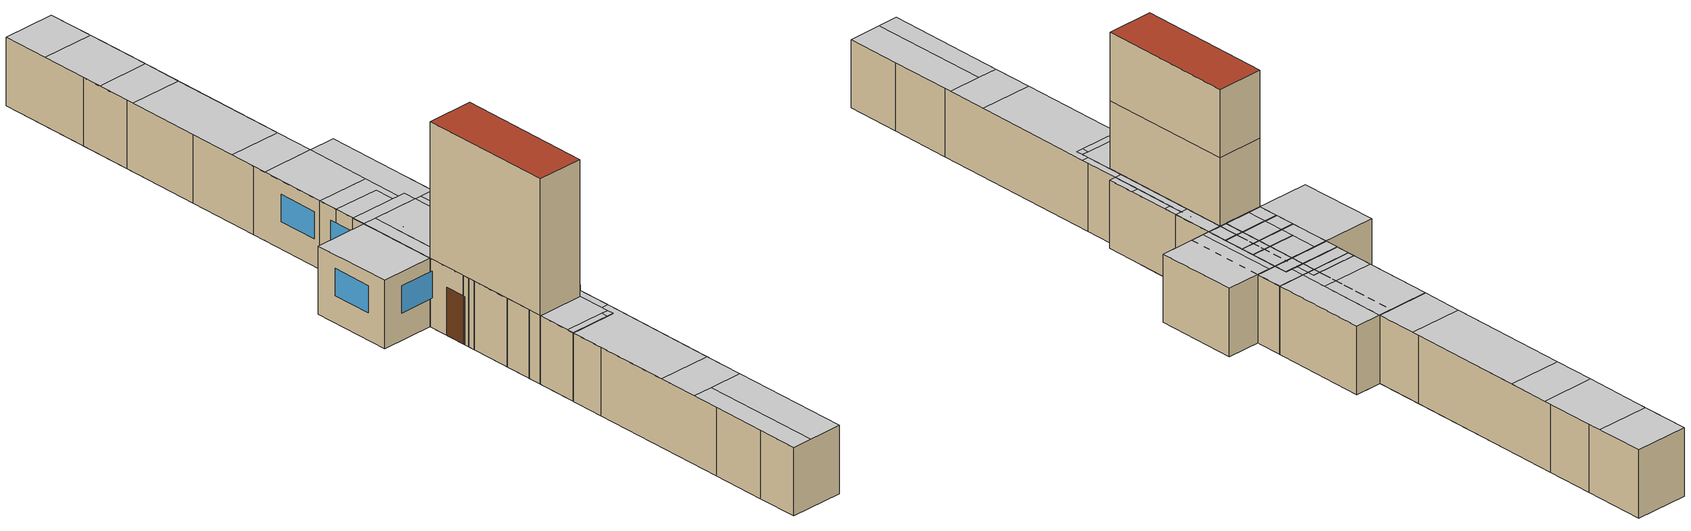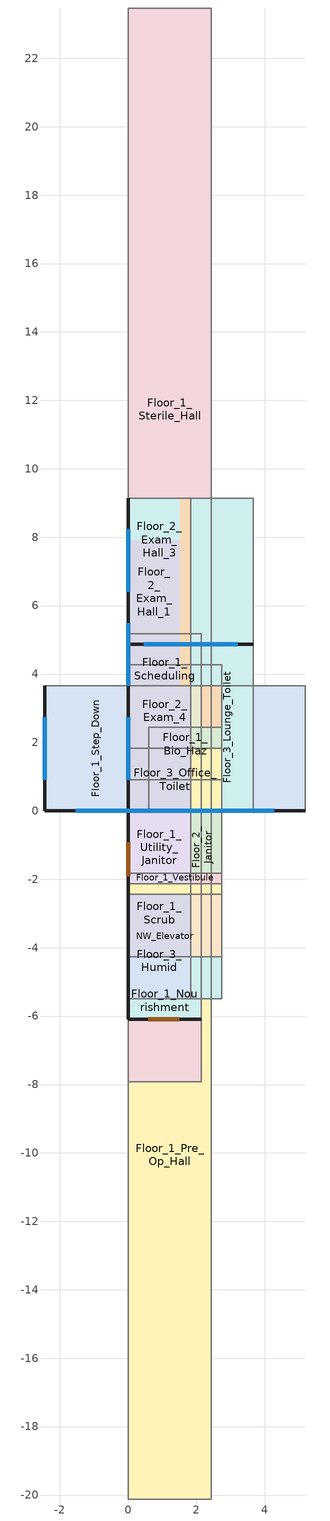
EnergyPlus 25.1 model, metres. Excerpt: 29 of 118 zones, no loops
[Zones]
Floor_1_Anesthesia
 floor ground (Floor1AnesthesiaSlab_Ffactor): 2.74,3.66 2.74,0 0,0 0,3.66 z0
 wall outside (ExtWall_MetalFramed_NonRes): 0,0 2.74,0 z0:3.05
 wall to Floor_1_Sterile_Hall (IntWall_MetalFramed): 2.74,0 2.74,3.66 z0:3.05
 wall to Floor_1_Nurse_Hall (IntWall_MetalFramed): 2.74,3.66 0,3.66 z0:3.05
 wall to Floor_1_Recovery_Room (IntWall_MetalFramed): 0,3.66 0,0 z0:3.05
 window (FixedWindow_NonRes): 0.46,0 2.29,0 z1.22:2.44
Floor_1_Bio_Haz
 floor adiabatic (IntFloor): 2.74,2.44 2.74,0 0.61,0 0.61,2.44 z0
 wall to Floor_1_Soil_Hold (IntWall_MetalFramed): 0.61,2.44 0.61,0 z0:3.05
 wall to Floor_1_Utility_Hall (IntWall_MetalFramed): 2.74,0 2.74,2.44 z0:3.05
 wall to Floor_1_Storage (IntWall_MetalFramed): 2.74,2.44 0.61,2.44 z0:3.05
 wall to Floor_1_IT_Hall (IntWall_MetalFramed): 0.61,0 2.74,0 z0:3.05
 ceiling to Floor_2_Exam_6 (IntFloor Reversed): 2.74,0 2.74,2.44 0.61,2.44 0.61,0 z3.05
Floor_1_Clean
 floor adiabatic (IntFloor): 2.74,0 0,0 0,4.27 2.74,4.27 z0
 wall to Floor_1_Nurse_Station (IntWall_MetalFramed): 0,0 2.74,0 z0:3.05
 wall to Floor_1_Humid (IntWall_MetalFramed): 2.74,4.27 0,4.27 z0:3.05
 wall to Floor_1_Nourishment (IntWall_MetalFramed): 0,4.27 0,0 z0:3.05
 wall to Floor_1_Dictation (IntWall_MetalFramed): 2.74,0 2.74,4.27 z0:3.05
 ceiling to Floor_2_Exam_Hall_2 (IntFloor Reversed): 0,0 1.52,0 1.52,0.3 0,0.3 z3.05
 ceiling to Floor_2_Exam_3 (IntFloor Reversed): 2.74,0 2.74,0.3 1.52,0.3 1.52,0 z3.05
 ceiling to Floor_2_X_Ray (IntFloor Reversed): 0,4.27 0,2.13 2.74,2.13 2.74,4.27 z3.05
 ceiling to Floor_2_Reception_Hall (IntFloor Reversed): 2.74,0.3 2.74,2.13 0,2.13 0,0.3 z3.05
Floor_1_Dictation
 floor adiabatic (IntFloor): 2.74,4.27 2.74,0 0,0 0,4.27 z0
 wall to Floor_1_Sterile_Storage (IntWall_MetalFramed): 2.74,4.27 0,4.27 z0:3.05
 wall to Floor_1_Soil (IntWall_MetalFramed): 2.74,0 2.74,4.27 z0:3.05
 wall to Floor_1_PACU (IntWall_MetalFramed): 0,0 2.74,0 z0:3.05
 ceiling to Floor_2_Exam_3 (IntFloor Reversed): 2.74,0 2.74,0.3 0,0.3 0,0 z3.05
 ceiling to Floor_2_X_Ray (IntFloor Reversed): 0,4.27 0,2.13 2.74,2.13 2.74,4.27 z3.05
 ceiling to Floor_2_Reception_Hall (IntFloor Reversed): 2.74,0.3 2.74,2.13 0,2.13 0,0.3 z3.05
Floor_1_Lobby_Toilet
 floor ground (Floor1LobbyToiletSlab_Ffactor): 2.74,0 2.74,-1.83 0,-1.83 0,0 z0
 wall outside (ExtWall_MetalFramed_NonRes): 0,0 0,-1.83 z0:3.05
 wall to Floor_1_Lobby (IntWall_MetalFramed): 2.13,-1.83 2.74,-1.83 2.74,0 z0:3.05
 wall to Floor_1_Elevator_Pump_Room (IntWall_MetalFramed): 2.74,0 0,0 z0:3.05
 wall to NW_Elevator (IntWall_MetalFramed): 0,-1.83 2.13,-1.83 z0:3.05
Floor_1_Nourishment
 floor adiabatic (IntFloor): 0,0 2.13,0 2.13,-7.92 0,-7.92 z0
 wall to Floor_1_Locker_Room_Hall (IntWall_MetalFramed): 2.13,0 0,0 z0:3.05
 wall to Floor_1_Nurse_Station (IntWall_MetalFramed): 0,-7.92 2.13,-7.92 z0:3.05
 wall to Floor_1_Pre_Op_Room_2 (IntWall_MetalFramed): 0,0 0,-7.92 z0:3.05
 wall to Floor_1_Nurse_Janitor (IntWall_MetalFramed): 2.13,-1.83 2.13,0 z0:3.05
 wall to Floor_1_Humid (IntWall_MetalFramed): 2.13,-3.66 2.13,-1.83 z0:3.05
 ceiling to Floor_2_Work_Hall (IntFloor Reversed): 0,0 0,-0.3 2.13,-0.3 2.13,0 z3.05
 ceiling to Floor_2_Exam_2 (IntFloor Reversed): 0,-7.92 1.83,-7.92 1.83,-7.62 0,-7.62 z3.05
 ceiling to Floor_2_Exam_Hall_2 (IntFloor Reversed): 2.13,-7.92 2.13,-7.62 1.83,-7.62 1.83,-7.92 z3.05
 ceiling to Floor_2_Reception_Hall (IntFloor Reversed): 2.13,-7.62 2.13,-5.79 0,-5.79 0,-7.62 z3.05
 ceiling to Floor_2_X_Ray (IntFloor Reversed): 2.13,-0.3 0,-0.3 0,-5.79 2.13,-5.79 z3.05
Floor_1_Nurse_Janitor
 floor adiabatic (IntFloor): 0,-1.83 0,0 2.74,0 2.74,-1.83 z0
 wall to Floor_1_Locker_Room_Hall (IntWall_MetalFramed): 2.74,0 0,0 z0:3.05
 wall to Floor_1_Sterile_Storage (IntWall_MetalFramed): 2.74,-1.83 2.74,0 z0:3.05
 wall to Floor_1_Humid (IntWall_MetalFramed): 0,-1.83 2.74,-1.83 z0:3.05
 ceiling to Floor_2_Work_Hall (IntFloor Reversed): 0,0 0,-0.3 2.74,-0.3 2.74,0 z3.05
 ceiling to Floor_2_X_Ray (IntFloor Reversed): 2.74,-1.83 2.74,-0.3 0,-0.3 0,-1.83 z3.05
Floor_1_Pre_Op_Hall
 floor adiabatic (IntFloor): 0,-20.12 0,0 2.44,0 2.44,-20.12 z0
 wall to Floor_1_Office (IntWall_MetalFramed): 0,0 0,-7.01 z0:3.05
 wall to Floor_1_Nurse_Hall (IntWall_MetalFramed): 2.44,-20.12 2.44,-17.68 z0:3.05
 wall to Floor_1_Procedure_Room (IntWall_MetalFramed): 2.44,0 0,0 z0:3.05
 wall to Floor_1_Step_Down (IntWall_MetalFramed): 0,-20.12 2.44,-20.12 z0:3.05
 wall to Floor_1_Nurse_Station (IntWall_MetalFramed): 2.44,-17.68 2.44,-14.94 z0:3.05
 wall to Floor_1_Pre_Op_Room_2 (IntWall_MetalFramed): 2.44,-14.94 2.44,-7.01 z0:3.05
 wall to Floor_1_Locker_Room_Hall (IntWall_MetalFramed): 2.44,-7.01 2.44,-4.57 z0:3.05
 wall to Floor_1_Locker_Room (IntWall_MetalFramed): 2.44,-4.57 2.44,0 z0:3.05
 wall to Floor_1_Reception_Hall (IntWall_MetalFramed): 0,-7.01 0,-9.45 z0:3.05
 wall to Floor_1_Pre_Op_Room_1 (IntWall_MetalFramed): 0,-9.45 0,-15.85 z0:3.05
 wall to Floor_1_Vestibule (IntWall_MetalFramed): 0,-15.85 0,-18.29 z0:3.05
 wall to Floor_1_Pre_Op_Toilet (IntWall_MetalFramed): 0,-18.29 0,-20.12 z0:3.05
 ceiling to Floor_2_Scheduling_2 (IntFloor Reversed): 2.44,-12.8 2.44,-7.32 0,-7.32 0,-12.8 z3.05
 ceiling to Floor_2_Reception_Hall (IntFloor Reversed): 2.44,-14.63 2.44,-12.8 0,-12.8 0,-14.63 z3.05
 ceiling to Floor_2_Work_Hall (IntFloor Reversed): 2.44,-5.49 0,-5.49 0,-7.32 2.44,-7.32 z3.05
 ceiling to Floor_2_Exam_Hall_6 (IntFloor Reversed): 2.44,0 0.91,0 0.91,-5.49 2.44,-5.49 z3.05
 ceiling to Floor_2_Exam_9 (IntFloor Reversed): 0,-5.49 0.91,-5.49 0.91,0 0,0 z3.05
Floor_1_Pre_Op_Room_1
 floor ground (Floor1Pre-OpRoom1Slab_Ffactor): 2.74,-5.49 0,-5.49 0,0.91 2.74,0.91 z0
 wall outside (ExtWall_MetalFramed_NonRes): 0,-4.27 0,-5.49 z0:3.05
 wall to Floor_1_Vestibule (IntWall_MetalFramed): 0,-5.49 2.74,-5.49 z0:3.05
 wall to Floor_1_Scheduling (IntWall_MetalFramed): 0,0.91 0,-4.27 z0:3.05
 wall to Floor_1_Reception_Hall (IntWall_MetalFramed): 2.74,0.91 0,0.91 z0:3.05
 ceiling to Floor_2_Scheduling_2 (IntFloor Reversed): 2.74,0.91 0,0.91 0,-2.44 2.74,-2.44 z3.05
 ceiling to Floor_2_Reception_Hall (IntFloor Reversed): 0,-2.44 0,-4.27 2.74,-4.27 2.74,-2.44 z3.05
Floor_1_Pre_Op_Toilet
 floor ground (Floor1Pre-OpToiletSlab_Ffactor): 0,0 2.74,0 2.74,-1.83 0,-1.83 z0
 wall outside (ExtWall_MetalFramed_NonRes): 0,0 0,-1.83 z0:3.05
 wall to Floor_1_Vestibule (IntWall_MetalFramed): 2.74,0 0,0 z0:3.05
 wall to Floor_1_Step_Down (IntWall_MetalFramed): 0,-1.83 2.74,-1.83 z0:3.05
Floor_1_Scheduling
 floor ground (Floor1SchedulingSlab_Ffactor): 2.13,0 0,0 0,5.18 2.13,5.18 z0
 wall outside (ExtWall_MetalFramed_NonRes): 0,0 2.13,0 z0:3.05
 wall to Floor_1_Reception (IntWall_MetalFramed): 0,5.18 0,0 z0:3.05
 wall to Floor_1_Reception_Hall (IntWall_MetalFramed): 2.13,5.18 0,5.18 z0:3.05
 window (FixedWindow_NonRes): 0.76,0 1.37,0 z1.22:2.44
 ceiling to Floor_2_Reception_Hall (IntFloor Reversed): 2.13,0 2.13,1.83 0,1.83 0,0 z3.05
 ceiling to Floor_2_Reception_Toilet (IntFloor Reversed): 0,5.18 0,1.83 2.13,1.83 2.13,5.18 z3.05
Floor_1_Scrub
 floor adiabatic (IntFloor): 1.83,-4.27 0,-4.27 0,0 1.83,0 z0
 wall to Floor_1_Sub_Sterile (IntWall_MetalFramed): 1.83,-4.27 1.83,0 z0:3.05
 wall to Floor_1_Sterile_Hall (IntWall_MetalFramed): 0,0 0,-4.27 z0:3.05
 wall to Floor_1_Operating_Room_2 (IntWall_MetalFramed): 1.83,0 0,0 z0:3.05
 wall to Floor_1_Operating_Room_1 (IntWall_MetalFramed): 0,-4.27 1.83,-4.27 z0:3.05
 ceiling to Floor_2_Office_Hall (IntFloor Reversed): 0,-4.27 1.83,-4.27 1.83,0 0,0 z3.05
Floor_1_Soil
 floor adiabatic (IntFloor): 2.74,-4.27 0,-4.27 0,0 2.74,0 z0
 wall to Floor_1_PACU (IntWall_MetalFramed): 0,-4.27 0.91,-4.27 z0:3.05
 wall to Floor_1_Soil_Work (IntWall_MetalFramed): 2.74,-4.27 2.74,-3.35 z0:3.05
 wall to Floor_1_Sterile_Storage (IntWall_MetalFramed): 2.74,0 0,0 z0:3.05
 wall to Floor_1_Nurse_Toilet (IntWall_MetalFramed): 0.91,-4.27 2.74,-4.27 z0:3.05
 wall to Floor_1_Clean_Work (IntWall_MetalFramed): 2.74,-3.35 2.74,0 z0:3.05
 ceiling to Floor_2_Exam_3 (IntFloor Reversed): 2.74,-4.27 2.74,-3.96 0,-3.96 0,-4.27 z3.05
 ceiling to Floor_2_X_Ray (IntFloor Reversed): 0,0 0,-2.13 2.74,-2.13 2.74,0 z3.05
 ceiling to Floor_2_Reception_Hall (IntFloor Reversed): 2.74,-3.96 2.74,-2.13 0,-2.13 0,-3.96 z3.05
Floor_1_Soil_Hold
 floor adiabatic (IntFloor): 2.74,2.44 2.74,0 0.61,0 0.61,2.44 z0
 wall to Floor_1_IT_Room (IntWall_MetalFramed): 0.61,2.44 0.61,0 z0:3.05
 wall to Floor_1_IT_Hall (IntWall_MetalFramed): 0.61,0 2.74,0 z0:3.05
 wall to Floor_1_Storage (IntWall_MetalFramed): 2.74,2.44 0.61,2.44 z0:3.05
 ceiling to Floor_2_Exam_Hall_4 (IntFloor Reversed): 2.74,2.44 0.91,2.44 0.91,0 2.74,0 z3.05
 ceiling to Floor_2_Exam_7 (IntFloor Reversed): 0.61,0 0.91,0 0.91,2.44 0.61,2.44 z3.05
Floor_1_Step_Down
 floor ground (Floor1StepDownSlab_Ffactor): -2.44,3.66 5.18,3.66 5.18,0 -2.44,0 z0
 wall outside (ExtWall_MetalFramed_NonRes): -2.44,3.66 -2.44,0 5.18,0 z0:3.05
 wall to Floor_1_Nurse_Hall (IntWall_MetalFramed): 5.18,3.66 2.74,3.66 z0:3.05
 wall to Floor_1_Recovery_Room (IntWall_MetalFramed): 5.18,0 5.18,3.66 z0:3.05
 window (FixedWindow_NonRes): -2.44,2.74 -2.44,0.91 / -1.52,0 0.3,0 / 2.44,0 4.27,0 z1.22:2.44
 door (Swinging Door_con): 0.72,0 1.64,0 z0:2.13
 ceiling to Floor_2_Exam_2 (IntFloor Reversed): 5.18,3.66 3.05,3.66 3.05,0 5.18,0 z3.05
Floor_1_Sterile_Hall
 floor ground (Floor1SterileHallSlab_Ffactor): 0,23.47 2.44,23.47 2.44,0 0,0 z0
 wall outside (ExtWall_MetalFramed_NonRes): 0,0 2.44,0 z0:3.05
 wall to Floor_1_Operating_Room_3 (IntWall_MetalFramed): 0,23.47 0,19.2 z0:3.05
 wall to Floor_1_Operating_Room_1 (IntWall_MetalFramed): 2.44,0 2.44,7.01 z0:3.05
 wall to Floor_1_Utility_Hall (IntWall_MetalFramed): 2.44,23.47 0,23.47 z0:3.05
 wall to Floor_1_Nurse_Hall (IntWall_MetalFramed): 0,6.1 0,3.66 z0:3.05
 wall to Floor_1_Soil_Work (IntWall_MetalFramed): 0,9.75 0,6.1 z0:3.05
 wall to Floor_1_Clean_Work (IntWall_MetalFramed): 0,13.11 0,9.75 z0:3.05
 wall to Floor_1_Sterile_Storage (IntWall_MetalFramed): 0,16.76 0,13.11 z0:3.05
 wall to Floor_1_Locker_Room_Hall (IntWall_MetalFramed): 0,19.2 0,16.76 z0:3.05
 wall to Floor_1_Operating_Room_2 (IntWall_MetalFramed): 2.44,11.28 2.44,18.59 z0:3.05
 wall to Floor_1_Utility_Janitor (IntWall_MetalFramed): 2.44,18.59 2.44,20.73 z0:3.05
 wall to Floor_1_Utility_Room (IntWall_MetalFramed): 2.44,20.73 2.44,23.47 z0:3.05
 window (FixedWindow_NonRes): 0.3,0 2.13,0 z1.22:2.44
 ceiling to Floor_2_Conference (IntFloor Reversed): 2.44,0 2.44,3.66 0,3.66 0,0 z3.05
 ceiling to Floor_2_Storage_2 (IntFloor Reversed): 0,23.47 0,21.34 2.44,21.34 2.44,23.47 z3.05
 ceiling to Floor_2_Lounge (IntFloor Reversed): 0,6.1 2.44,6.1 2.44,9.14 0,9.14 z3.05
 ceiling to Floor_2_Conference_Toilet (IntFloor Reversed): 2.44,3.66 2.44,6.1 0,6.1 0,3.66 z3.05
 ceiling to Floor_2_Scheduling_1 (IntFloor Reversed): 0,10.97 2.44,10.97 2.44,16.46 0,16.46 z3.05
 ceiling to Floor_2_Work_Hall (IntFloor Reversed): 0,16.46 2.44,16.46 2.44,18.29 0,18.29 z3.05
 ceiling to Floor_2_Reception_Hall (IntFloor Reversed): 2.44,9.14 2.44,10.97 0,10.97 0,9.14 z3.05
 ceiling to Floor_2_Nurse_Station_1 (IntFloor Reversed): 2.44,21.34 0,21.34 0,18.29 2.44,18.29 z3.05
Floor_1_Utility_Janitor
 floor adiabatic (IntFloor): 1.83,-2.13 0,-2.13 0,0 1.83,0 z0
 wall to Floor_1_Electrical_Room (IntWall_MetalFramed): 1.83,-2.13 1.83,0 z0:3.05
 wall to Floor_1_Utility_Room (IntWall_MetalFramed): 1.83,0 0,0 z0:3.05
 wall to Floor_1_Operating_Room_2 (IntWall_MetalFramed): 0,-2.13 1.83,-2.13 z0:3.05
 ceiling to Floor_2_Office_Hall (IntFloor Reversed): 0,-2.13 1.83,-2.13 1.83,0 0,0 z3.05
Floor_1_Vestibule
 floor ground (Floor1VestibuleSlab_Ffactor): 2.74,-2.44 0,-2.44 0,0 2.74,0 z0
 wall outside (ExtWall_MetalFramed_NonRes): 0,0 0,-2.44 z0:3.05
 door (Swinging Door_con): 0,-0.91 0,-1.83 z0:2.13
Floor_2_Exam_1
 floor to Floor_1_Vestibule (IntFloor): 0,7.92 2.74,7.92 2.74,5.49 0,5.49 z0
 floor to Floor_1_Pre_Op_Toilet (IntFloor): 0,5.49 2.74,5.49 2.74,3.66 0,3.66 z0
 floor to Floor_1_Step_Down (IntFloor): 0,3.66 3.66,3.66 3.66,0 0,0 z0
 floor to Floor_1_Pre_Op_Room_1 (IntFloor): 0,9.14 2.74,9.14 2.74,7.92 0,7.92 z0
 floor to Floor_1_Pre_Op_Hall (IntFloor): 3.66,9.14 3.66,3.66 2.74,3.66 2.74,9.14 z0
 wall outside (ExtWall_MetalFramed_NonRes): 0,9.14 0,0 3.66,0 z0:3.05
 wall to Floor_2_Exam_Hall_1 (IntWall_MetalFramed): 3.66,0 3.66,9.14 z0:3.05
 wall to Floor_2_Reception_Hall (IntWall_MetalFramed): 3.66,9.14 0,9.14 z0:3.05
 window (FixedWindow_NonRes): 0.91,0 2.74,0 / 0,2.74 0,0.91 / 0,8.23 0,6.4 / 0,5.49 0,3.66 z1.22:2.44
 ceiling to Floor_3_Undeveloped_1 (IntFloor Reversed): 3.66,0 3.66,9.14 0,9.14 0,0 z3.05
Floor_2_Exam_4
 floor to Floor_1_Anesthesia (IntFloor): 2.13,0 0,0 0,3.66 2.13,3.66 z0
 wall outside (ExtWall_MetalFramed_NonRes): 0,0 2.13,0 z0:3.05
 wall to Floor_2_Conference (IntWall_MetalFramed): 2.13,0 2.13,3.66 z0:3.05
 wall to Floor_2_Storage_1 (IntWall_MetalFramed): 2.13,3.66 0,3.66 z0:3.05
 wall to Floor_2_Exam_Hall_3 (IntWall_MetalFramed): 0,3.66 0,0 z0:3.05
 window (FixedWindow_NonRes): 0.15,0 1.98,0 z1.22:2.44
 ceiling to Floor_3_Physical_Therapy_1 (IntFloor Reversed): 0,0 2.13,0 2.13,3.66 0,3.66 z3.05
Floor_2_Exam_Hall_1
 floor to Floor_1_Pre_Op_Hall (IntFloor): 1.52,3.66 0,3.66 0,9.14 1.52,9.14 z0
 floor to Floor_1_Pre_Op_Room_2 (IntFloor): 1.83,9.14 1.83,8.84 1.52,8.84 1.52,9.14 z0
 floor to Floor_1_Nurse_Station (IntFloor): 1.83,8.84 1.83,6.1 1.52,6.1 1.52,8.84 z0
 floor to Floor_1_Nurse_Hall (IntFloor): 1.83,6.1 1.83,3.66 1.52,3.66 1.52,6.1 z0
 floor to Floor_1_Step_Down (IntFloor): 0,0 0,3.66 1.83,3.66 1.83,0 z0
 wall outside (ExtWall_MetalFramed_NonRes): 0,0 1.83,0 z0:3.05
 wall to Floor_2_Reception_Hall (IntWall_MetalFramed): 1.83,9.14 0,9.14 z0:3.05
 wall to Floor_2_Exam_2 (IntWall_MetalFramed): 1.83,0 1.83,9.14 z0:3.05
 ceiling to Floor_3_Undeveloped_1 (IntFloor Reversed): 1.83,9.14 0,9.14 0,0 1.83,0 z3.05
Floor_2_Exam_Hall_3
 floor to Floor_1_Anesthesia (IntFloor): 1.22,0 1.22,3.66 1.83,3.66 1.83,0 z0
 floor to Floor_1_Recovery_Room (IntFloor): 0,0 0,3.66 1.22,3.66 1.22,0 z0
 floor to Floor_1_Nurse_Hall (IntFloor): 0,3.66 0,6.1 1.83,6.1 1.83,3.66 z0
 floor to Floor_1_Soil_Work (IntFloor): 1.83,9.14 1.83,6.1 0,6.1 0,9.14 z0
 wall outside (ExtWall_MetalFramed_NonRes): 0,0 1.83,0 z0:3.05
 wall to Floor_2_Exam_3 (IntWall_MetalFramed): 0,9.14 0,0 z0:3.05
 wall to Floor_2_Reception_Hall (IntWall_MetalFramed): 1.83,9.14 0,9.14 z0:3.05
 wall to Floor_2_Storage_1 (IntWall_MetalFramed): 1.83,3.66 1.83,6.1 z0:3.05
 wall to Floor_2_Dictation (IntWall_MetalFramed): 1.83,6.1 1.83,9.14 z0:3.05
 ceiling to Floor_3_Physical_Therapy_2 (IntFloor Reversed): 0,9.14 0,6.1 1.83,6.1 1.83,9.14 z3.05
 ceiling to Floor_3_Physical_Therapy_1 (IntFloor Reversed): 1.83,6.1 0,6.1 0,0 1.83,0 z3.05
Floor_2_Janitor
 floor to Floor_1_Elevator_Pump_Room (IntFloor): 0,-2.13 0,0 2.74,0 2.74,-2.13 z0
 wall outside (ExtWall_MetalFramed_NonRes): 2.74,0 0,0 0,-2.13 z0:3.05
 wall to Floor_2_Work (IntWall_MetalFramed): 2.74,-2.13 2.74,0 z0:3.05
 wall to Floor_2_Work_Toilet (IntWall_MetalFramed): 0,-2.13 2.74,-2.13 z0:3.05
Floor_2_Work_Toilet
 floor to Floor_1_Lobby_Toilet (IntFloor): 0,-1.83 0,0 2.74,0 2.74,-1.83 z0
 wall outside (ExtWall_MetalFramed_NonRes): 0,0 0,-1.83 z0:3.05
 wall to Floor_2_Work (IntWall_MetalFramed): 2.13,-1.83 2.74,-1.83 2.74,0 z0:3.05
 wall to NW_Elevator (IntWall_MetalFramed): 0,-1.83 2.13,-1.83 z0:3.05
Floor_3_Humid
 floor to Floor_2_X_Ray (IntFloor): 0,0 1.83,0 1.83,-5.49 0,-5.49 z0
 wall to Floor_3_Physical_Therapy_2 (IntWall_MetalFramed): 0,-5.49 1.83,-5.49 z0:3.05
 wall to Floor_3_Dressing_Room (IntWall_MetalFramed): 1.83,-5.49 1.83,-3.66 z0:3.05
 wall to Floor_3_Treatment (IntWall_MetalFramed): 0,0 0,-5.49 z0:3.05
 wall to Floor_3_Office_Hall (IntWall_MetalFramed): 1.83,0 0,0 z0:3.05
 wall to Floor_3_Physical_Therapy_Toilet (IntWall_MetalFramed): 1.83,-3.66 1.83,0 z0:3.05
 roof outside (FlatRoof_WoodFramingAndOther_NonRes): 1.83,0 0,0 0,-5.49 1.83,-5.49 z3.05
Floor_3_Janitor
 floor to Floor_2_Janitor (IntFloor): 2.74,0 2.74,-2.13 0,-2.13 0,0 z0
 wall outside (ExtWall_MetalFramed_NonRes): 2.74,0 0,0 0,-2.13 z0:3.05
 wall to Floor_3_Office_Toilet (IntWall_MetalFramed): 0,-2.13 2.74,-2.13 z0:3.05
 wall to Floor_3_Elevator_Hall (IntWall_MetalFramed): 2.74,-2.13 2.74,0 z0:3.05
 roof outside (FlatRoof_WoodFramingAndOther_NonRes): 2.74,-2.13 2.74,0 0,0 0,-2.13 z3.05
Floor_3_Lounge_Toilet
 floor to Floor_2_Exam_7 (IntFloor): 3.66,4.88 3.66,0 0,0 0,4.88 z0
 wall outside (ExtWall_MetalFramed_NonRes): 3.66,4.88 0,4.88 z0:3.05
 wall to Floor_3_Office (IntWall_MetalFramed): 0,4.88 0,0 z0:3.05
 wall to Floor_3_Locker (IntWall_MetalFramed): 0,0 3.66,0 z0:3.05
 wall to Floor_3_Lounge (IntWall_MetalFramed): 3.66,0 3.66,4.88 z0:3.05
 window (FixedWindow_NonRes): 3.2,4.88 0.46,4.88 z0.91:2.44
 roof outside (FlatRoof_WoodFramingAndOther_NonRes): 3.66,0 3.66,4.88 0,4.88 0,0 z3.05
Floor_3_Office_Toilet
 floor to Floor_2_Work_Toilet (IntFloor): 0,1.83 2.74,1.83 2.74,0 0,0 z0
 wall outside (ExtWall_MetalFramed_NonRes): 0,1.83 0,0 z0:3.05
 wall to Floor_3_Elevator_Hall (IntWall_MetalFramed): 2.13,0 2.74,0 2.74,1.83 z0:3.05
 wall to NW_Elevator (IntWall_MetalFramed): 0,0 2.13,0 z0:3.05
 roof outside (FlatRoof_WoodFramingAndOther_NonRes): 2.74,1.83 0,1.83 0,0 2.74,0 z3.05
NW_Elevator
 floor ground (NWElevatorSlab_Ffactor): 2.13,-6.1 0,-6.1 0,0 2.13,0 z0
 wall outside (ExtWall_MetalFramed_NonRes): 0,0 0,-6.1 2.13,-6.1 z0:9.14
 wall to Floor_1_Lobby (IntWall_MetalFramed): 2.13,-6.1 2.13,0 z0:3.05
 wall to Floor_3_Elevator_Hall (IntWall_MetalFramed): 2.13,-6.1 2.13,0 z6.1:9.14
 wall to Floor_2_Work (IntWall_MetalFramed): 2.13,-6.1 2.13,0 z3.05:6.1
 door (Swinging Door_con): 0.58,-6.1 1.5,-6.1 / 0,-1 0,-1.92 z0:2.13
 roof outside (FlatRoof_WoodFramingAndOther_NonRes): 0,-6.1 2.13,-6.1 2.13,0 0,0 z9.14
[Building]
Outpatient: North Axis {deg}=0; Loads Convergence Tolerance Value {W}=0.5; Temperature Convergence Tolerance Value {deltaC}=0.5; Solar Distribution=FullExterior; Maximum Number of Warmup Days=50
[Site:Location]
OAKLAND INTL: Latitude {deg}=38.58; Longitude {deg}=-121.49; Time Zone {hr}=-8; Elevation {m}=2.4384
[SizingPeriod:DesignDay] Day of Month=21; Day Type=SummerDesignDay; Dry-Bulb Temperature Range Modifier Type=DefaultMultipliers; Humidity Condition Type=WetBulb; Barometric Pressure {Pa}=101284; Wind Speed {m/s}=3; Wind Direction {deg}=310; Rain Indicator=No; Snow Indicator=No; Daylight Saving Time Indicator=No; Solar Model Indicator=ASHRAETau
Name | Month | Maximum Dry-Bulb Temperature {C} | Daily Dry-Bulb Temperature Range {deltaC} | Wetbulb or DewPoint at Maximum Dry-Bulb {C} | ASHRAE Clear Sky Optical Depth for Beam Irradiance (taub) | ASHRAE Clear Sky Optical Depth for Diffuse Irradiance (taud)
OAKLAND INTL  August .4% Condns DB=>MCWB | 8 | 30.3 | 7.8 | 19 | 0.349 | 2.465
OAKLAND INTL  July .4% Condns DB=>MCWB | 7 | 28.9 | 7.7 | 19.3 | 0.369 | 2.413
OAKLAND INTL  June .4% Condns DB=>MCWB | 6 | 31.1 | 8.3 | 18.5 | 0.36 | 2.435
OAKLAND INTL  November .4% Condns DB=>MCWB | 11 | 23.4 | 8.3 | 15 | 0.324 | 2.548
[Site:WaterMainsTemperature]
Calculation Method=Schedule; Temperature Schedule=WaterMainCZ03
[Material]
Name | Roughness | Thickness {m} | Conductivity {W/m-K} | Density {kg/m3} | Specific Heat {J/kg-K} | Thermal Absorptance | Solar Absorptance | Visible Absorptance
Air - Metal Wall Framing - 16 or 24 in. OC | Smooth | 0.1397 | 1.22017 | 1.28148 | 1004.832 | 0.9 | 0.7 | 0.7
ExtWall_MetalFramed_NonRes Insulation | Smooth | 0.0478028 | 0.0230188 | 16.0185 | 1130.436 | 0.9 | 0.7 | 0.7
Gypsum Board - 5/8 in. | MediumRough | 0.016002 | 0.158656 | 640.739 | 1130.436 | 0.9 | 0.7 | 0.8
Metal Standing Seam - 1/16 in. | Smooth | 0.0015875 | 15.363 | 7820.53 | 502.416 | 0.85 | 0.92 | 0.85
Stucco - 7/8 in. | MediumRough | 0.022352 | 0.700948 | 1855.1 | 837.36 | 0.9 | 0.7 | 0.8
Concrete - 140 lb/ft3 - 4 in. | MediumRough | 0.1016 | 1.9514 | 2239.06 | 921.096 | 0.9 | 0.7 | 0.8
Carpet - 3/4 in. | Smooth | 0.01905 | 0.0455183 | 288.332 | 1381.644 | 0.9 | 0.7 | 0.8
Metal Deck - 1/16 in. | MediumRough | 0.0015875 | 45.3452 | 7820.53 | 502.416 | 0.9 | 0.7 | 0.8
Built-up roofing | Rough | 0.0002413 | 0.023072 | 17940.7 | 6.10864e+06 | 0.9 | 0.7 | 0.8
FlatRoof_WoodFramingAndOther_NonRes Insulation | Smooth | 0.0991616 | 0.0230188 | 16.0185 | 1130.436 | 0.9 | 0.7 | 0.8
[Material:NoMass]
Opaque Door panel_con: Roughness=MediumRough; Thermal Resistance {m2-K/W}=0.475973; Thermal Absorptance=0.9; Solar Absorptance=0.7; Visible Absorptance=0.7
[WindowMaterial:SimpleGlazingSystem]
FixedWindow_NonRes Material: U-Factor {W/m2-K}=2.04417; Solar Heat Gain Coefficient=0.25; Visible Transmittance=0.42
[Construction]
FixedWindow_NonRes: FixedWindow_NonRes Material
IntWall_MetalFramed: Gypsum Board - 5/8 in., Air - Metal Wall Framing - 16 or 24 in. OC, Gypsum Board - 5/8 in.
ExtWall_MetalFramed_NonRes: Stucco - 7/8 in., ExtWall_MetalFramed_NonRes Insulation, Air - Metal Wall Framing - 16 or 24 in. OC, Gypsum Board - 5/8 in.
IntFloor: Metal Deck - 1/16 in., Concrete - 140 lb/ft3 - 4 in., Carpet - 3/4 in.
FlatRoof_WoodFramingAndOther_NonRes: Built-up roofing, Metal Standing Seam - 1/16 in., FlatRoof_WoodFramingAndOther_NonRes Insulation, Gypsum Board - 5/8 in.
IntFloor Reversed: Carpet - 3/4 in., Concrete - 140 lb/ft3 - 4 in., Metal Deck - 1/16 in.
Swinging Door_con: Opaque Door panel_con
[Construction:FfactorGroundFloor] F-Factor {W/m-K}=1.26363
Name | Area {m2} | PerimeterExposed {m}
Floor1AnesthesiaSlab_Ffactor | 10.0335 | 2.7432
Floor1LobbyToiletSlab_Ffactor; Floor1Pre-OpToiletSlab_Ffactor | 5.01676 | 1.8288
Floor1Pre-OpRoom1Slab_Ffactor | 17.5587 | 1.2192
Floor1SchedulingSlab_Ffactor | 11.0555 | 2.1336
Floor1StepDownSlab_Ffactor | 27.8709 | 11.2776
Floor1SterileHallSlab_Ffactor | 57.2283 | 2.4384
Floor1VestibuleSlab_Ffactor | 6.68902 | 2.4384
NWElevatorSlab_Ffactor | 13.0064 | 8.2296
[InternalMass] Construction=IntWall_MetalFramed
Name | Zone or ZoneList | Surface Area {m2}
Floor 1 Anesthesia_InternalMass_1 | Floor_1_Anesthesia | 20.0671
Floor 1 Bio Haz_InternalMass_1 | Floor_1_Bio_Haz | 10.4051
Floor 1 Clean_InternalMass_1 | Floor_1_Clean | 23.4116
Floor 1 Dictation_InternalMass_1 | Floor_1_Dictation | 23.4116
Floor 1 Lobby Toilet_InternalMass_1 | Floor_1_Lobby_Toilet | 10.0335
Floor 1 Nourishment_InternalMass_1 | Floor_1_Nourishment | 33.8167
Floor 1 Nurse Janitor_InternalMass_1 | Floor_1_Nurse_Janitor | 10.0335
Floor 1 Pre-Op Hall_InternalMass_1 | Floor_1_Pre_Op_Hall | 98.1056
Floor 1 Pre-Op Room 1_InternalMass_1 | Floor_1_Pre_Op_Room_1 | 35.1173
Floor 1 Pre-Op Toilet_InternalMass_1 | Floor_1_Pre_Op_Toilet | 10.0335
Floor 1 Scheduling_InternalMass_1 | Floor_1_Scheduling | 22.1109
Floor 1 Scrub_InternalMass_1 | Floor_1_Scrub | 15.6077
Floor 1 Soil_InternalMass_1 | Floor_1_Soil | 23.4116
Floor 1 Soil Hold_InternalMass_1 | Floor_1_Soil_Hold | 10.4051
Floor 1 Step Down_InternalMass_1 | Floor_1_Step_Down | 55.7418
Floor 1 Sterile Hall_InternalMass_1 | Floor_1_Sterile_Hall | 114.4565
Floor 1 Utility Janitor_InternalMass_1 | Floor_1_Utility_Janitor | 7.8039
Floor 1 Vestibule_InternalMass_1 | Floor_1_Vestibule | 13.378
Floor 2 Exam 1_InternalMass_1 | Floor_2_Exam_1 | 66.8902
Floor 2 Exam 4_InternalMass_1 | Floor_2_Exam_4 | 15.6077
Floor 2 Exam Hall 1_InternalMass_1 | Floor_2_Exam_Hall_1 | 33.4451
Floor 2 Exam Hall 3_InternalMass_1 | Floor_2_Exam_Hall_3 | 33.4451
Floor 2 Janitor_InternalMass_1 | Floor_2_Janitor | 11.7058
Floor 2 Work Toilet_InternalMass_1 | Floor_2_Work_Toilet | 10.0335
Floor 3 Humid_InternalMass_1 | Floor_3_Humid | 20.0671
Floor 3 Janitor_InternalMass_1 | Floor_3_Janitor | 11.7058
Floor 3 Lounge Toilet_InternalMass_1 | Floor_3_Lounge_Toilet | 35.6748
Floor 3 Office Toilet_InternalMass_1 | Floor_3_Office_Toilet | 10.0335
NW Elevator_InternalMass_1 | NW_Elevator | 26.0129
[Zone] Type=1; Multiplier=1; Ceiling Height {m}=autocalculate; Volume {m3}=autocalculate; Part of Total Floor Area=Yes
Name | Floor Area {m2}
Floor_1_Anesthesia; Floor_3_Humid | 10.0335
Floor_2_Exam_1 | 33.44508
Floor_2_Exam_4; Floor_1_Scrub | 7.803852
Floor_1_Bio_Haz; Floor_1_Soil_Hold | 5.202568
Floor_1_Clean; Floor_1_Soil; Floor_1_Dictation | 11.7058
Floor_1_Scheduling | 11.0555
Floor_1_Pre_Op_Hall | 49.0528
Floor_1_Sterile_Hall | 57.2282
Floor_1_Vestibule | 6.689016
Floor_2_Exam_Hall_1; Floor_2_Exam_Hall_3 | 16.72254
Floor_1_Lobby_Toilet; Floor_1_Pre_Op_Toilet; Floor_2_Work_Toilet; Floor_3_Office_Toilet; Floor_1_Nurse_Janitor | 5.016762
Floor_3_Lounge_Toilet | 17.8374
Floor_1_Nourishment | 16.9083
Floor_1_Utility_Janitor | 3.901926
Floor_2_Janitor; Floor_3_Janitor | 5.852889
Floor_1_Step_Down | 27.8709
Floor_1_Pre_Op_Room_1 | 17.5587
NW_Elevator | 13.00642
[People] Number of People Schedule=OutpatientHealthOccupancy; Number of People Calculation Method=People/Area; Fraction Radiant=0.3; Sensible Heat Fraction=autocalculate; Carbon Dioxide Generation Rate {m3/s-W}=3.82e-08; Enable ASHRAE 55 Comfort Warnings=No; Mean Radiant Temperature Calculation Type=EnclosureAveraged; Clothing Insulation Calculation Method=ClothingInsulationSchedule; Cold Stress Temperature Threshold {C}=15.56; Heat Stress Temperature Threshold {C}=30
Name | Zone or ZoneList or Space or SpaceList | People per Floor Area {person/m2} | Activity Level Schedule
People_Floor_1_Nourishment | Floor_1_Nourishment | 0.0322918 | KitchenPeopleActivityLevel
People_NW_Elevator | NW_Elevator | 0 | CommonAreaPeopleActivityLevel
[Lights]
Lights_Floor_1_Nourishment: Zone or ZoneList or Space or SpaceList=Floor_1_Nourishment; Schedule=OutpatientHealthLights; Design Level Calculation Method=Watts/Area; Watts per Floor Area {W/m2}=10.2257; Return Air Fraction=0; Fraction Radiant=0.58; Fraction Visible=0; Fraction Replaceable=1; Return Air Fraction Calculated from Plenum Temperature=No; Return Air Fraction Function of Plenum Temperature Coefficient 1=0; Return Air Fraction Function of Plenum Temperature Coefficient 2 {1/K}=0
[ElectricEquipment] Zone or ZoneList or Space or SpaceList=Floor_1_Nourishment; Design Level Calculation Method=Watts/Area; Fraction Latent=0
Name | Schedule | Watts per Floor Area {W/m2} | Fraction Radiant | Fraction Lost
Equip_Floor_1_Nourishment | OutpatientHealthElecEquipment | 16.1459 | 0.2 | 0
Refrig_Floor_1_Nourishment | OutpatientHealthRefrigeration | 12.0556 | 0 | 1
[GasEquipment]
GasEquip_Floor_1_Nourishment: Zone or ZoneList or Space or SpaceList=Floor_1_Nourishment; Schedule=OutpatientHealthGasEquipment; Design Level Calculation Method=Power/Area; Power per Floor Area {W/m2}=55.3242; Fraction Latent=0; Fraction Radiant=0.15; Fraction Lost=0.85; Carbon Dioxide Generation Rate {m3/s-W}=0
[ZoneInfiltration:DesignFlowRate] Design Flow Rate Calculation Method=Flow/ExteriorWallArea; Flow Rate per Exterior Surface Area {m3/s-m2}=0.00094488; Constant Term Coefficient=1; Temperature Term Coefficient=0; Velocity Term Coefficient=0.224052; Velocity Squared Term Coefficient=0; Density Basis=Outdoor
Name | Zone or ZoneList or Space or SpaceList | Schedule
Infil_Floor_1_Anesthesia | Floor_1_Anesthesia | OutpatientHealthInfiltration
Infil_Floor_2_Exam_1 | Floor_2_Exam_1 | OutpatientHealthInfiltration
Infil_Floor_2_Exam_4 | Floor_2_Exam_4 | OutpatientHealthInfiltration
Infil_Floor_1_Bio_Haz | Floor_1_Bio_Haz | OutpatientHealthInfiltration
Infil_Floor_1_Clean | Floor_1_Clean | OutpatientHealthInfiltration
Infil_Floor_1_Soil | Floor_1_Soil | OutpatientHealthInfiltration
Infil_Floor_1_Soil_Hold | Floor_1_Soil_Hold | OutpatientHealthInfiltration
Infil_Floor_1_Dictation | Floor_1_Dictation | OutpatientOfficeInfiltration
Infil_Floor_1_Scheduling | Floor_1_Scheduling | OutpatientOfficeInfiltration
Infil_Floor_3_Humid | Floor_3_Humid | OutpatientOfficeInfiltration
Infil_Floor_1_Pre_Op_Hall | Floor_1_Pre_Op_Hall | OutpatientHealthInfiltration
Infil_Floor_1_Scrub | Floor_1_Scrub | OutpatientHealthInfiltration
Infil_Floor_1_Sterile_Hall | Floor_1_Sterile_Hall | OutpatientHealthInfiltration
Infil_Floor_1_Vestibule | Floor_1_Vestibule | OutpatientHealthInfiltration
Infil_Floor_2_Exam_Hall_1 | Floor_2_Exam_Hall_1 | OutpatientHealthInfiltration
Infil_Floor_2_Exam_Hall_3 | Floor_2_Exam_Hall_3 | OutpatientHealthInfiltration
Infil_Floor_1_Lobby_Toilet | Floor_1_Lobby_Toilet | OutpatientHealthInfiltration
Infil_Floor_1_Pre_Op_Toilet | Floor_1_Pre_Op_Toilet | OutpatientHealthInfiltration
Infil_Floor_2_Work_Toilet | Floor_2_Work_Toilet | OutpatientHealthInfiltration
Infil_Floor_3_Lounge_Toilet | Floor_3_Lounge_Toilet | OutpatientHealthInfiltration
Infil_Floor_3_Office_Toilet | Floor_3_Office_Toilet | OutpatientHealthInfiltration
Infil_Floor_1_Nourishment | Floor_1_Nourishment | OutpatientHealthInfiltration
Infil_Floor_1_Nurse_Janitor | Floor_1_Nurse_Janitor | OutpatientHealthInfiltration
Infil_Floor_1_Utility_Janitor | Floor_1_Utility_Janitor | OutpatientHealthInfiltration
Infil_Floor_2_Janitor | Floor_2_Janitor | OutpatientHealthInfiltration
Infil_Floor_3_Janitor | Floor_3_Janitor | OutpatientHealthInfiltration
Infil_Floor_1_Step_Down | Floor_1_Step_Down | OutpatientHealthInfiltration
Infil_Floor_1_Pre_Op_Room_1 | Floor_1_Pre_Op_Room_1 | OutpatientHealthInfiltration
Infil_NW_Elevator | NW_Elevator | OutpatientHealthInfiltration
[Exterior:Lights] Control Option=AstronomicalClock
Name | Schedule | Design Level {W}
ExtLights_Motion_Outpatient | OutpatientExtLightingMotionCtrl | 1841.885
ExtLights_NonMotion_Outpatient | OutpatientExtLightingNonMotionCtrl | 1030.665
[Exterior:FuelEquipment]
Elevator_Outpatient: Fuel Use Type=Electricity; Schedule=OutpatientElevator; Design Level {W}=7611.31
[Schedule:Day:Hourly]
CommonAreaPeopleActivityLevelWD; CommonAreaPeopleActivityLevelSat; CommonAreaPeopleActivityLevelSun: 146.5, 146.5, 146.5, 146.5, 146.5, 146.5, 146.5, 146.5, 146.5, 146.5, 146.5, 146.5, 146.5, 146.5, 146.5, 146.5, 146.5, 146.5, 146.5, 146.5, 146.5, 146.5, 146.5, 146.5
KitchenPeopleActivityLevelWD; KitchenPeopleActivityLevelSat; KitchenPeopleActivityLevelSun: 219.8, 219.8, 219.8, 219.8, 219.8, 219.8, 219.8, 219.8, 219.8, 219.8, 219.8, 219.8, 219.8, 219.8, 219.8, 219.8, 219.8, 219.8, 219.8, 219.8, 219.8, 219.8, 219.8, 219.8
OutpatientHealthOccupancyWD: 0, 0, 0, 0, 0, 0, 0, 0.1, 0.5, 0.8, 0.8, 0.8, 0.8, 0.8, 0.8, 0.8, 0.8, 0.5, 0.3, 0.3, 0.2, 0.2, 0, 0
OutpatientHealthOccupancySat: 0, 0, 0, 0, 0, 0, 0, 0.1, 0.3, 0.4, 0.4, 0.4, 0.4, 0.4, 0.4, 0.4, 0.4, 0.1, 0.1, 0, 0, 0, 0, 0
OutpatientHealthOccupancySun: 0, 0, 0, 0, 0, 0, 0, 0, 0.05, 0.05, 0.05, 0.05, 0.05, 0.05, 0.05, 0.05, 0, 0, 0, 0, 0, 0, 0, 0
OutpatientHealthLightsWD: 0.1, 0.1, 0.1, 0.1, 0.1, 0.1, 0.1, 0.45, 0.8, 0.8, 0.8, 0.8, 0.8, 0.8, 0.8, 0.8, 0.3, 0.3, 0.3, 0.3, 0.3, 0.3, 0.3, 0.1
OutpatientHealthLightsSat: 0.1, 0.1, 0.1, 0.1, 0.1, 0.1, 0.1, 0.2, 0.35, 0.35, 0.35, 0.35, 0.35, 0.35, 0.35, 0.35, 0.35, 0.35, 0.1, 0.1, 0.1, 0.1, 0.1, 0.1
OutpatientHealthLightsSun; OutpatientHealthElecEquipmentSun: 0.05, 0.05, 0.05, 0.05, 0.05, 0.05, 0.05, 0.05, 0.1, 0.1, 0.1, 0.1, 0.1, 0.1, 0.1, 0.1, 0.05, 0.05, 0.05, 0.05, 0.05, 0.05, 0.05, 0.05
OutpatientHealthElecEquipmentWD: 0.1, 0.1, 0.1, 0.1, 0.1, 0.1, 0.1, 0.5, 0.9, 0.9, 0.9, 0.9, 0.9, 0.9, 0.9, 0.9, 0.3, 0.3, 0.3, 0.3, 0.3, 0.3, 0.3, 0.1
OutpatientHealthElecEquipmentSat: 0.1, 0.1, 0.1, 0.1, 0.1, 0.1, 0.1, 0.2, 0.4, 0.4, 0.4, 0.4, 0.4, 0.4, 0.4, 0.4, 0.4, 0.4, 0.1, 0.1, 0.1, 0.1, 0.1, 0.1
OutpatientHealthGasEquipmentWD: 0, 0, 0, 0, 0, 0, 0, 0.75, 0.9, 0.9, 0.9, 0.9, 0.9, 0.9, 0.9, 0.9, 0.9, 0.75, 0.2, 0.1, 0, 0, 0, 0
OutpatientHealthGasEquipmentSat: 0, 0, 0, 0, 0, 0, 0, 0.3, 0.5, 0.5, 0.5, 0.5, 0.5, 0.5, 0.5, 0.5, 0.5, 0.3, 0, 0, 0, 0, 0, 0
OutpatientHealthGasEquipmentSun; OutpatientElevatorWinter: 0, 0, 0, 0, 0, 0, 0, 0, 0, 0, 0, 0, 0, 0, 0, 0, 0, 0, 0, 0, 0, 0, 0, 0
OutpatientHealthRefrigerationWD; OutpatientHealthRefrigerationSat; OutpatientHealthRefrigerationSun: 0.9, 0.9, 0.9, 0.9, 0.9, 0.9, 0.9, 0.9, 0.9, 0.9, 0.9, 0.9, 0.9, 0.9, 0.9, 0.9, 0.9, 0.9, 0.9, 0.9, 0.9, 0.9, 0.9, 0.9
OutpatientHealthInfiltrationWD: 1, 1, 1, 1, 1, 1, 0.25, 0.25, 0.25, 0.25, 0.25, 0.25, 0.25, 0.25, 0.25, 0.25, 0.25, 0.25, 0.25, 0.25, 0.25, 0.25, 1, 1
OutpatientHealthInfiltrationSat: 1, 1, 1, 1, 1, 1, 0.25, 0.25, 0.25, 0.25, 0.25, 0.25, 0.25, 0.25, 0.25, 0.25, 0.25, 0.25, 0.25, 1, 1, 1, 1, 1
OutpatientHealthInfiltrationSun: 1, 1, 1, 1, 1, 1, 1, 0.25, 0.25, 0.25, 0.25, 0.25, 0.25, 0.25, 0.25, 0.25, 1, 1, 1, 1, 1, 1, 1, 1
OutpatientOfficeInfiltrationWD: 1, 1, 1, 1, 1, 0.25, 0.25, 0.25, 0.25, 0.25, 0.25, 0.25, 0.25, 0.25, 0.25, 0.25, 0.25, 0.25, 0.25, 0.25, 0.25, 0.25, 0.25, 0.25
OutpatientOfficeInfiltrationSat; OutpatientOfficeInfiltrationSun; OutpatientExtLightingNonMotionCtrlWD; OutpatientExtLightingNonMotionCtrlSat; OutpatientExtLightingNonMotionCtrlSun; OutpatientElevatorSummer: 1, 1, 1, 1, 1, 1, 1, 1, 1, 1, 1, 1, 1, 1, 1, 1, 1, 1, 1, 1, 1, 1, 1, 1
OutpatientElevatorWD: 0, 0, 0, 0, 0, 0, 0, 0.02, 0.75, 1, 1, 1, 0.75, 1, 1, 1, 1, 1, 0.52, 0.52, 0.52, 0.28, 0, 0
OutpatientElevatorSat: 0, 0, 0, 0, 0, 0, 0, 0.02, 0.46, 0.7, 0.7, 0.7, 0.51, 0.51, 0.51, 0.51, 0.51, 0.25, 0.02, 0, 0, 0, 0, 0
OutpatientElevatorSun: 0, 0, 0, 0, 0, 0, 0, 0, 0.02, 0.02, 0.02, 0.02, 0.02, 0.02, 0.02, 0.02, 0, 0, 0, 0, 0, 0, 0, 0
OutpatientExtLightingMotionCtrlWD: 0, 0, 0, 0, 0, 1, 1, 1, 1, 1, 1, 1, 1, 1, 1, 1, 1, 1, 1, 1, 1, 1, 0, 0
OutpatientExtLightingMotionCtrlSat; OutpatientExtLightingMotionCtrlSun: 0, 0, 0, 0, 0, 1, 1, 1, 1, 1, 1, 1, 1, 1, 1, 1, 1, 1, 1, 1, 1, 1, 1, 1
[Schedule:Week:Daily]
CommonAreaPeopleActivityLevelWk: CommonAreaPeopleActivityLevelSun, CommonAreaPeopleActivityLevelWD, CommonAreaPeopleActivityLevelWD, CommonAreaPeopleActivityLevelWD, CommonAreaPeopleActivityLevelWD, CommonAreaPeopleActivityLevelWD, CommonAreaPeopleActivityLevelSat, CommonAreaPeopleActivityLevelSun, CommonAreaPeopleActivityLevelWD, CommonAreaPeopleActivityLevelWD, CommonAreaPeopleActivityLevelSun, CommonAreaPeopleActivityLevelSun
KitchenPeopleActivityLevelWk: KitchenPeopleActivityLevelSun, KitchenPeopleActivityLevelWD, KitchenPeopleActivityLevelWD, KitchenPeopleActivityLevelWD, KitchenPeopleActivityLevelWD, KitchenPeopleActivityLevelWD, KitchenPeopleActivityLevelSat, KitchenPeopleActivityLevelSun, KitchenPeopleActivityLevelWD, KitchenPeopleActivityLevelWD, KitchenPeopleActivityLevelSun, KitchenPeopleActivityLevelSun
OutpatientElevatorWk: OutpatientElevatorSun, OutpatientElevatorWD, OutpatientElevatorWD, OutpatientElevatorWD, OutpatientElevatorWD, OutpatientElevatorWD, OutpatientElevatorSat, OutpatientElevatorSun, OutpatientElevatorSummer, OutpatientElevatorWinter, OutpatientElevatorSun, OutpatientElevatorSun
OutpatientExtLightingMotionCtrlWk: OutpatientExtLightingMotionCtrlSun, OutpatientExtLightingMotionCtrlWD, OutpatientExtLightingMotionCtrlWD, OutpatientExtLightingMotionCtrlWD, OutpatientExtLightingMotionCtrlWD, OutpatientExtLightingMotionCtrlWD, OutpatientExtLightingMotionCtrlSat, OutpatientExtLightingMotionCtrlSun, OutpatientExtLightingMotionCtrlWD, OutpatientExtLightingMotionCtrlWD, OutpatientExtLightingMotionCtrlSun, OutpatientExtLightingMotionCtrlSun
OutpatientExtLightingNonMotionCtrlWk: OutpatientExtLightingNonMotionCtrlSun, OutpatientExtLightingNonMotionCtrlWD, OutpatientExtLightingNonMotionCtrlWD, OutpatientExtLightingNonMotionCtrlWD, OutpatientExtLightingNonMotionCtrlWD, OutpatientExtLightingNonMotionCtrlWD, OutpatientExtLightingNonMotionCtrlSat, OutpatientExtLightingNonMotionCtrlSun, OutpatientExtLightingNonMotionCtrlWD, OutpatientExtLightingNonMotionCtrlWD, OutpatientExtLightingNonMotionCtrlSun, OutpatientExtLightingNonMotionCtrlSun
OutpatientHealthElecEquipmentWk: OutpatientHealthElecEquipmentSun, OutpatientHealthElecEquipmentWD, OutpatientHealthElecEquipmentWD, OutpatientHealthElecEquipmentWD, OutpatientHealthElecEquipmentWD, OutpatientHealthElecEquipmentWD, OutpatientHealthElecEquipmentSat, OutpatientHealthElecEquipmentSun, OutpatientHealthElecEquipmentWD, OutpatientHealthElecEquipmentWD, OutpatientHealthElecEquipmentSun, OutpatientHealthElecEquipmentSun
OutpatientHealthGasEquipmentWk: OutpatientHealthGasEquipmentSun, OutpatientHealthGasEquipmentWD, OutpatientHealthGasEquipmentWD, OutpatientHealthGasEquipmentWD, OutpatientHealthGasEquipmentWD, OutpatientHealthGasEquipmentWD, OutpatientHealthGasEquipmentSat, OutpatientHealthGasEquipmentSun, OutpatientHealthGasEquipmentWD, OutpatientHealthGasEquipmentWD, OutpatientHealthGasEquipmentSun, OutpatientHealthGasEquipmentSun
OutpatientHealthInfiltrationWk: OutpatientHealthInfiltrationSun, OutpatientHealthInfiltrationWD, OutpatientHealthInfiltrationWD, OutpatientHealthInfiltrationWD, OutpatientHealthInfiltrationWD, OutpatientHealthInfiltrationWD, OutpatientHealthInfiltrationSat, OutpatientHealthInfiltrationSun, OutpatientHealthInfiltrationWD, OutpatientHealthInfiltrationWD, OutpatientHealthInfiltrationSun, OutpatientHealthInfiltrationSun
OutpatientHealthLightsWk: OutpatientHealthLightsSun, OutpatientHealthLightsWD, OutpatientHealthLightsWD, OutpatientHealthLightsWD, OutpatientHealthLightsWD, OutpatientHealthLightsWD, OutpatientHealthLightsSat, OutpatientHealthLightsSun, OutpatientHealthLightsWD, OutpatientHealthLightsWD, OutpatientHealthLightsSun, OutpatientHealthLightsSun
OutpatientHealthOccupancyWk: OutpatientHealthOccupancySun, OutpatientHealthOccupancyWD, OutpatientHealthOccupancyWD, OutpatientHealthOccupancyWD, OutpatientHealthOccupancyWD, OutpatientHealthOccupancyWD, OutpatientHealthOccupancySat, OutpatientHealthOccupancySun, OutpatientHealthOccupancyWD, OutpatientHealthOccupancyWD, OutpatientHealthOccupancySun, OutpatientHealthOccupancySun
OutpatientHealthRefrigerationWk: OutpatientHealthRefrigerationSun, OutpatientHealthRefrigerationWD, OutpatientHealthRefrigerationWD, OutpatientHealthRefrigerationWD, OutpatientHealthRefrigerationWD, OutpatientHealthRefrigerationWD, OutpatientHealthRefrigerationSat, OutpatientHealthRefrigerationSun, OutpatientHealthRefrigerationWD, OutpatientHealthRefrigerationWD, OutpatientHealthRefrigerationSun, OutpatientHealthRefrigerationSun
OutpatientOfficeInfiltrationWk: OutpatientOfficeInfiltrationSun, OutpatientOfficeInfiltrationWD, OutpatientOfficeInfiltrationWD, OutpatientOfficeInfiltrationWD, OutpatientOfficeInfiltrationWD, OutpatientOfficeInfiltrationWD, OutpatientOfficeInfiltrationSat, OutpatientOfficeInfiltrationSun, OutpatientOfficeInfiltrationWD, OutpatientOfficeInfiltrationWD, OutpatientOfficeInfiltrationSun, OutpatientOfficeInfiltrationSun
[Schedule:Year]
CommonAreaPeopleActivityLevel: CommonAreaPeopleActivityLevelWk, 1, 1, 12, 31
KitchenPeopleActivityLevel: KitchenPeopleActivityLevelWk, 1, 1, 12, 31
OutpatientElevator: OutpatientElevatorWk, 1, 1, 12, 31
OutpatientExtLightingMotionCtrl: OutpatientExtLightingMotionCtrlWk, 1, 1, 12, 31
OutpatientExtLightingNonMotionCtrl: OutpatientExtLightingNonMotionCtrlWk, 1, 1, 12, 31
OutpatientHealthElecEquipment: OutpatientHealthElecEquipmentWk, 1, 1, 12, 31
OutpatientHealthGasEquipment: OutpatientHealthGasEquipmentWk, 1, 1, 12, 31
OutpatientHealthInfiltration: OutpatientHealthInfiltrationWk, 1, 1, 12, 31
OutpatientHealthLights: OutpatientHealthLightsWk, 1, 1, 12, 31
OutpatientHealthOccupancy: OutpatientHealthOccupancyWk, 1, 1, 12, 31
OutpatientHealthRefrigeration: OutpatientHealthRefrigerationWk, 1, 1, 12, 31
OutpatientOfficeInfiltration: OutpatientOfficeInfiltrationWk, 1, 1, 12, 31
[Schedule:Compact]
WaterMainCZ03: Through: 1/31, For: AllDays, Until: 24:00, 11.33, Through: 2/28, For: AllDays, Until: 24:00, 11.22, Through: 3/31, For: AllDays, Until: 24:00, 11.72, Through: 4/30, For: AllDays, Until: 24:00, 12.06, Through: 5/31, For: AllDays, Until: 24:00, 11.94, Through: 6/30, For: AllDays, Until: 24:00, 13.06, Through: 7/31, For: AllDays, Until: 24:00, 13.33, Through: 8/31, For: AllDays, Until: 24:00, 13.72, Through: 9/30, For: AllDays, Until: 24:00, 13.67, Through: 10/31, For: AllDays, Until: 24:00, 13.94, Through: 11/30, For: AllDays, Until: 24:00, 13.06, Through: 12/31, For: AllDays, Until: 24:00, 11.94
